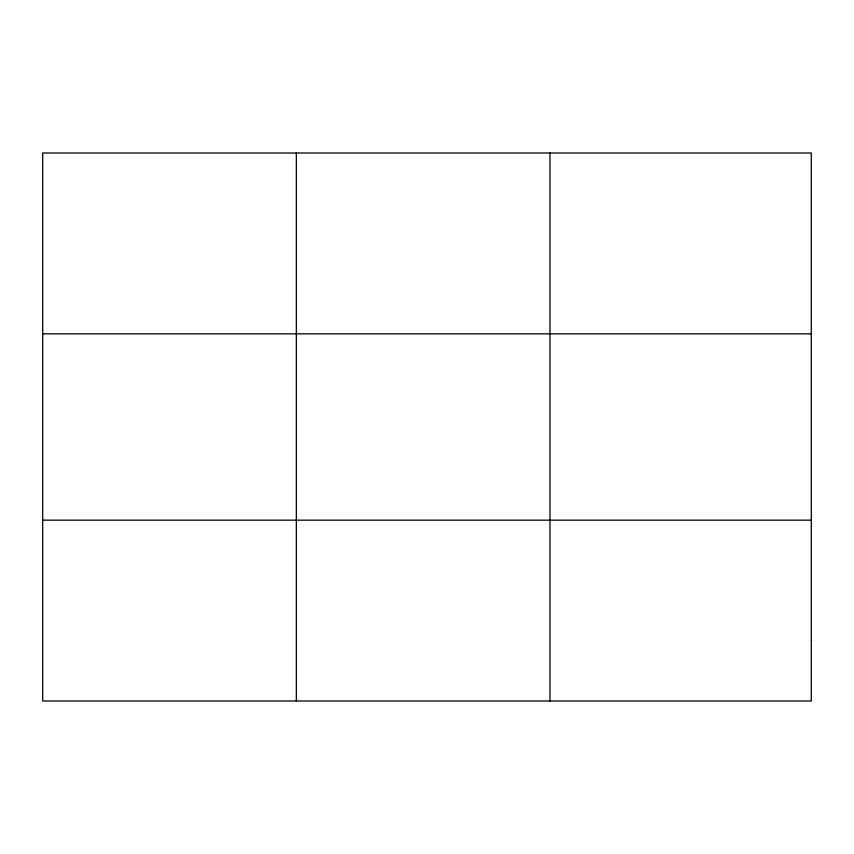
<?xml version="1.0" encoding="UTF-8"?>
<svg xmlns="http://www.w3.org/2000/svg" width="854" height="854" viewBox="0 0 854 854"><rect width="100%" height="100%" fill="white"/><g stroke="black" fill="none" stroke-linecap="round" stroke-linejoin="round"><path stroke-width="1.28" d="M296.338 153.005L296.338 700.995M549.976 153.005L549.976 700.995M42.7 333.839L811.3 333.839M42.7 520.161L811.3 520.161M811.3 640.713L811.3 700.995L42.7 700.995L42.7 153.005L811.3 153.005L811.3 640.713"/></g></svg>
